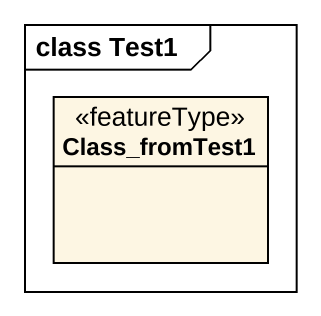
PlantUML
@startuml
mainframe class Test1
hide circle
hide empty members
class Class_fromTest1 <<featureType>>
@enduml
